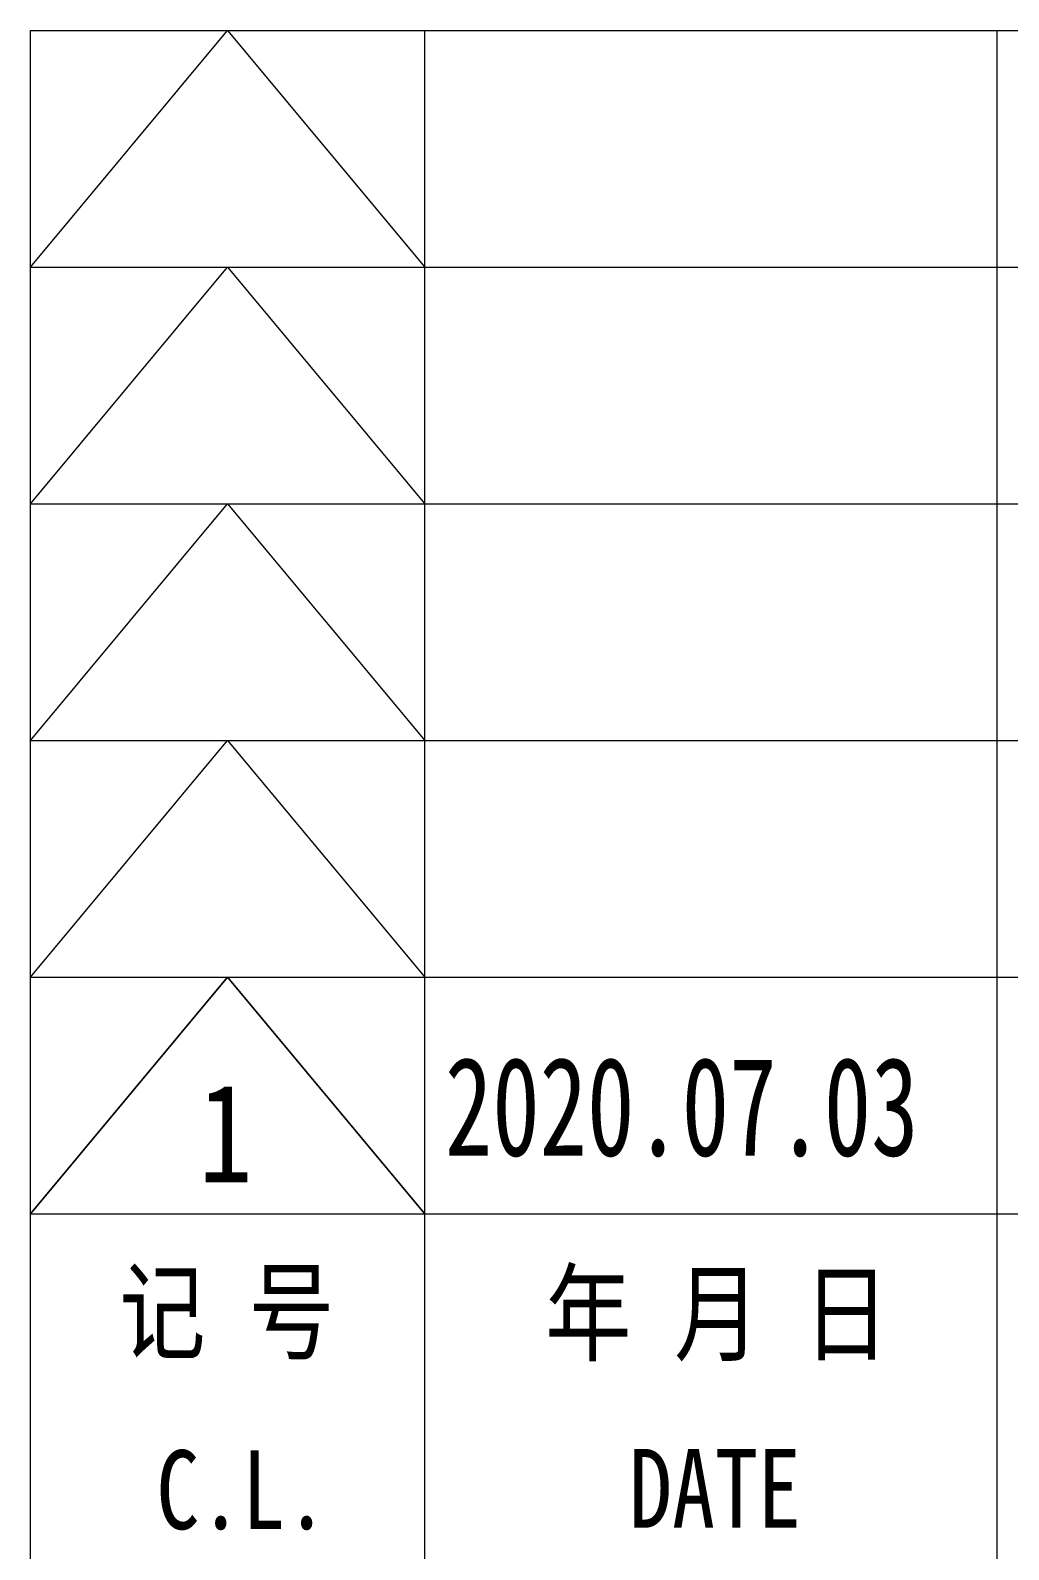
# Model space of a CAD drawing. Header units: millimetres. Extents: x 1333 to 129696, y -57210 to 105899.
# Drawn here: x 60829.1 to 61126.7, y 101757.8 to 102219.9 of the extents above; entities that cross this region are included whole.
import ezdxf
from ezdxf.enums import TextEntityAlignment as Align

# ---------------------------------------------------------------- set-up
doc = ezdxf.new("R2010")
doc.units = ezdxf.units.MM
doc.header["$LTSCALE"] = 0.5
doc.layers.add('图\\M+19E79\\M+195B6\\M+18E9A', color=7, linetype='Continuous')
doc.layers.add('图框', color=7, linetype='Continuous', lineweight=18)
doc.layers.add('标注线', color=3, linetype='Continuous', lineweight=18)
doc.styles.add('国标', font='simfang.ttf', dxfattribs={"width": 0.8})

# ---------------------------------------------------------------- blocks, each defined once
blk = doc.blocks.new('GZDEH零件A3图框V01版')
at = {"layer": '图框', "linetype": 'Continuous'}
for p, q in [((3157.49, -1749.461), (3272.49, -1749.461)), ((3157.49, -1832.961), (3157.49, -1749.461))]:
    blk.add_line(p, q, dxfattribs=at)
at = {"layer": '图框', "color": 9}
for p, q in [((3157.49, -1755.461), (3162.49, -1749.461)), ((3162.49, -1749.461), (3167.49, -1755.461)), ((3167.49, -1788.461), (3167.49, -1749.461)), ((3157.49, -1755.461), (3272.49, -1755.461)), ((3157.49, -1761.461), (3162.49, -1755.461)), ((3162.49, -1755.461), (3167.49, -1761.461)), ((3157.49, -1761.461), (3272.49, -1761.461)), ((3157.49, -1767.461), (3162.49, -1761.461)), ((3162.49, -1761.461), (3167.49, -1767.461)), ((3157.49, -1767.461), (3272.49, -1767.461)), ((3157.49, -1773.461), (3162.49, -1767.461)), ((3162.49, -1767.461), (3167.49, -1773.461)), ((3157.49, -1773.461), (3272.49, -1773.461)), ((3157.49, -1779.461), (3162.49, -1773.461)), ((3162.49, -1773.461), (3167.49, -1779.461)), ((3157.49, -1779.461), (3272.49, -1779.461))]:
    blk.add_line(p, q, dxfattribs=at)
at = {"layer": '图框', "color": 9, "linetype": 'Continuous'}
blk.add_line((3181.99, -1749.461), (3181.99, -1832.961), dxfattribs=at)
at = {"layer": '图框', "color": 9, "style": '国标', "width": 0.8}
for s, p in [('记 号', (3162.474, -1782.941)), ('年 月 日', (3174.902, -1782.985)), ('C.L.', (3162.86, -1787.454)), ('DATE', (3174.845, -1787.42))]:
    blk.add_text(s, height=2, dxfattribs=at).set_placement(p, align=Align.CENTER)
blk = doc.blocks.new('DEH A3')
at = {"layer": '图框'}
blk.add_blockref('GZDEH零件A3图框V01版', (-2857.49, 1846.461), dxfattribs=at)

msp = doc.modelspace()

# ---------------------------------------------------------------- linework, layer by layer
at = {"layer": '标注线'}
for p, q in [((60889.101, 101931.912), (60829.101, 101859.912)), ((60949.101, 101859.912), (60889.101, 101931.912)), ((60829.101, 101859.912), (60949.101, 101859.912))]:
    msp.add_line(p, q, dxfattribs=at)

# ---------------------------------------------------------------- block references
at = {"layer": '图框', "xscale": 12, "yscale": 12, "zscale": 12}
msp.add_blockref('DEH A3', (57229.101, 101055.912), dxfattribs=at)

# ---------------------------------------------------------------- texts
at = {"layer": '图\\M+19E79\\M+195B6\\M+18E9A', "color": 3, "style": '国标'}
for s, width, p in [('2020.07.03', 0.705904, (60955.219, 101877.577)), ('1', 0.8, (60880.303, 101869.465))]:
    msp.add_text(s, height=30, dxfattribs=dict(at, width=width)).set_placement(p)

doc.saveas('drawing.dxf')
